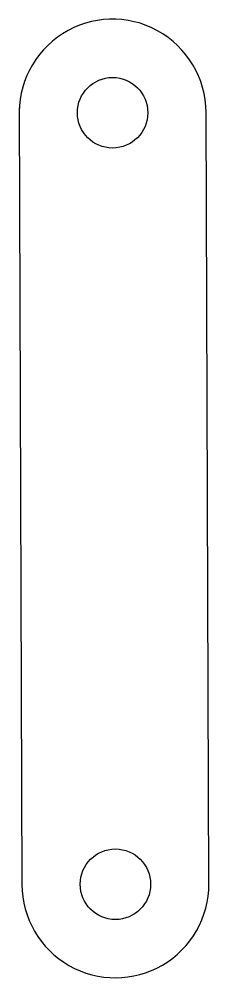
# Model space of a CAD drawing. Header units: millimetres. Extents: x 47.4 to 60.6, y 2.7 to 69.3.
import ezdxf

# ---------------------------------------------------------------- set-up
doc = ezdxf.new("R2010")
doc.units = ezdxf.units.MM
doc.layers.add('bielle', color=1, linetype='Continuous', lineweight=25, true_color=0xff0000)

msp = doc.modelspace()

# ---------------------------------------------------------------- linework, layer by layer
at = {"layer": 'bielle'}
for p, q in [((47.411, 63.132), (47.598, 9.186)), ((60.598, 9.238), (60.402, 62.816))]:
    msp.add_line(p, q, dxfattribs=at)
for centre in [(53.902, 62.792), (54.098, 9.208)]:
    msp.add_circle(centre, 2.45, dxfattribs=at)
for centre, start, end in [((53.902, 62.792), 0.20948, 183.39732), ((54.098, 9.208), 180.19866, 0.26158)]:
    msp.add_arc(centre, 6.5, start, end, dxfattribs=at)

doc.saveas('drawing.dxf')
